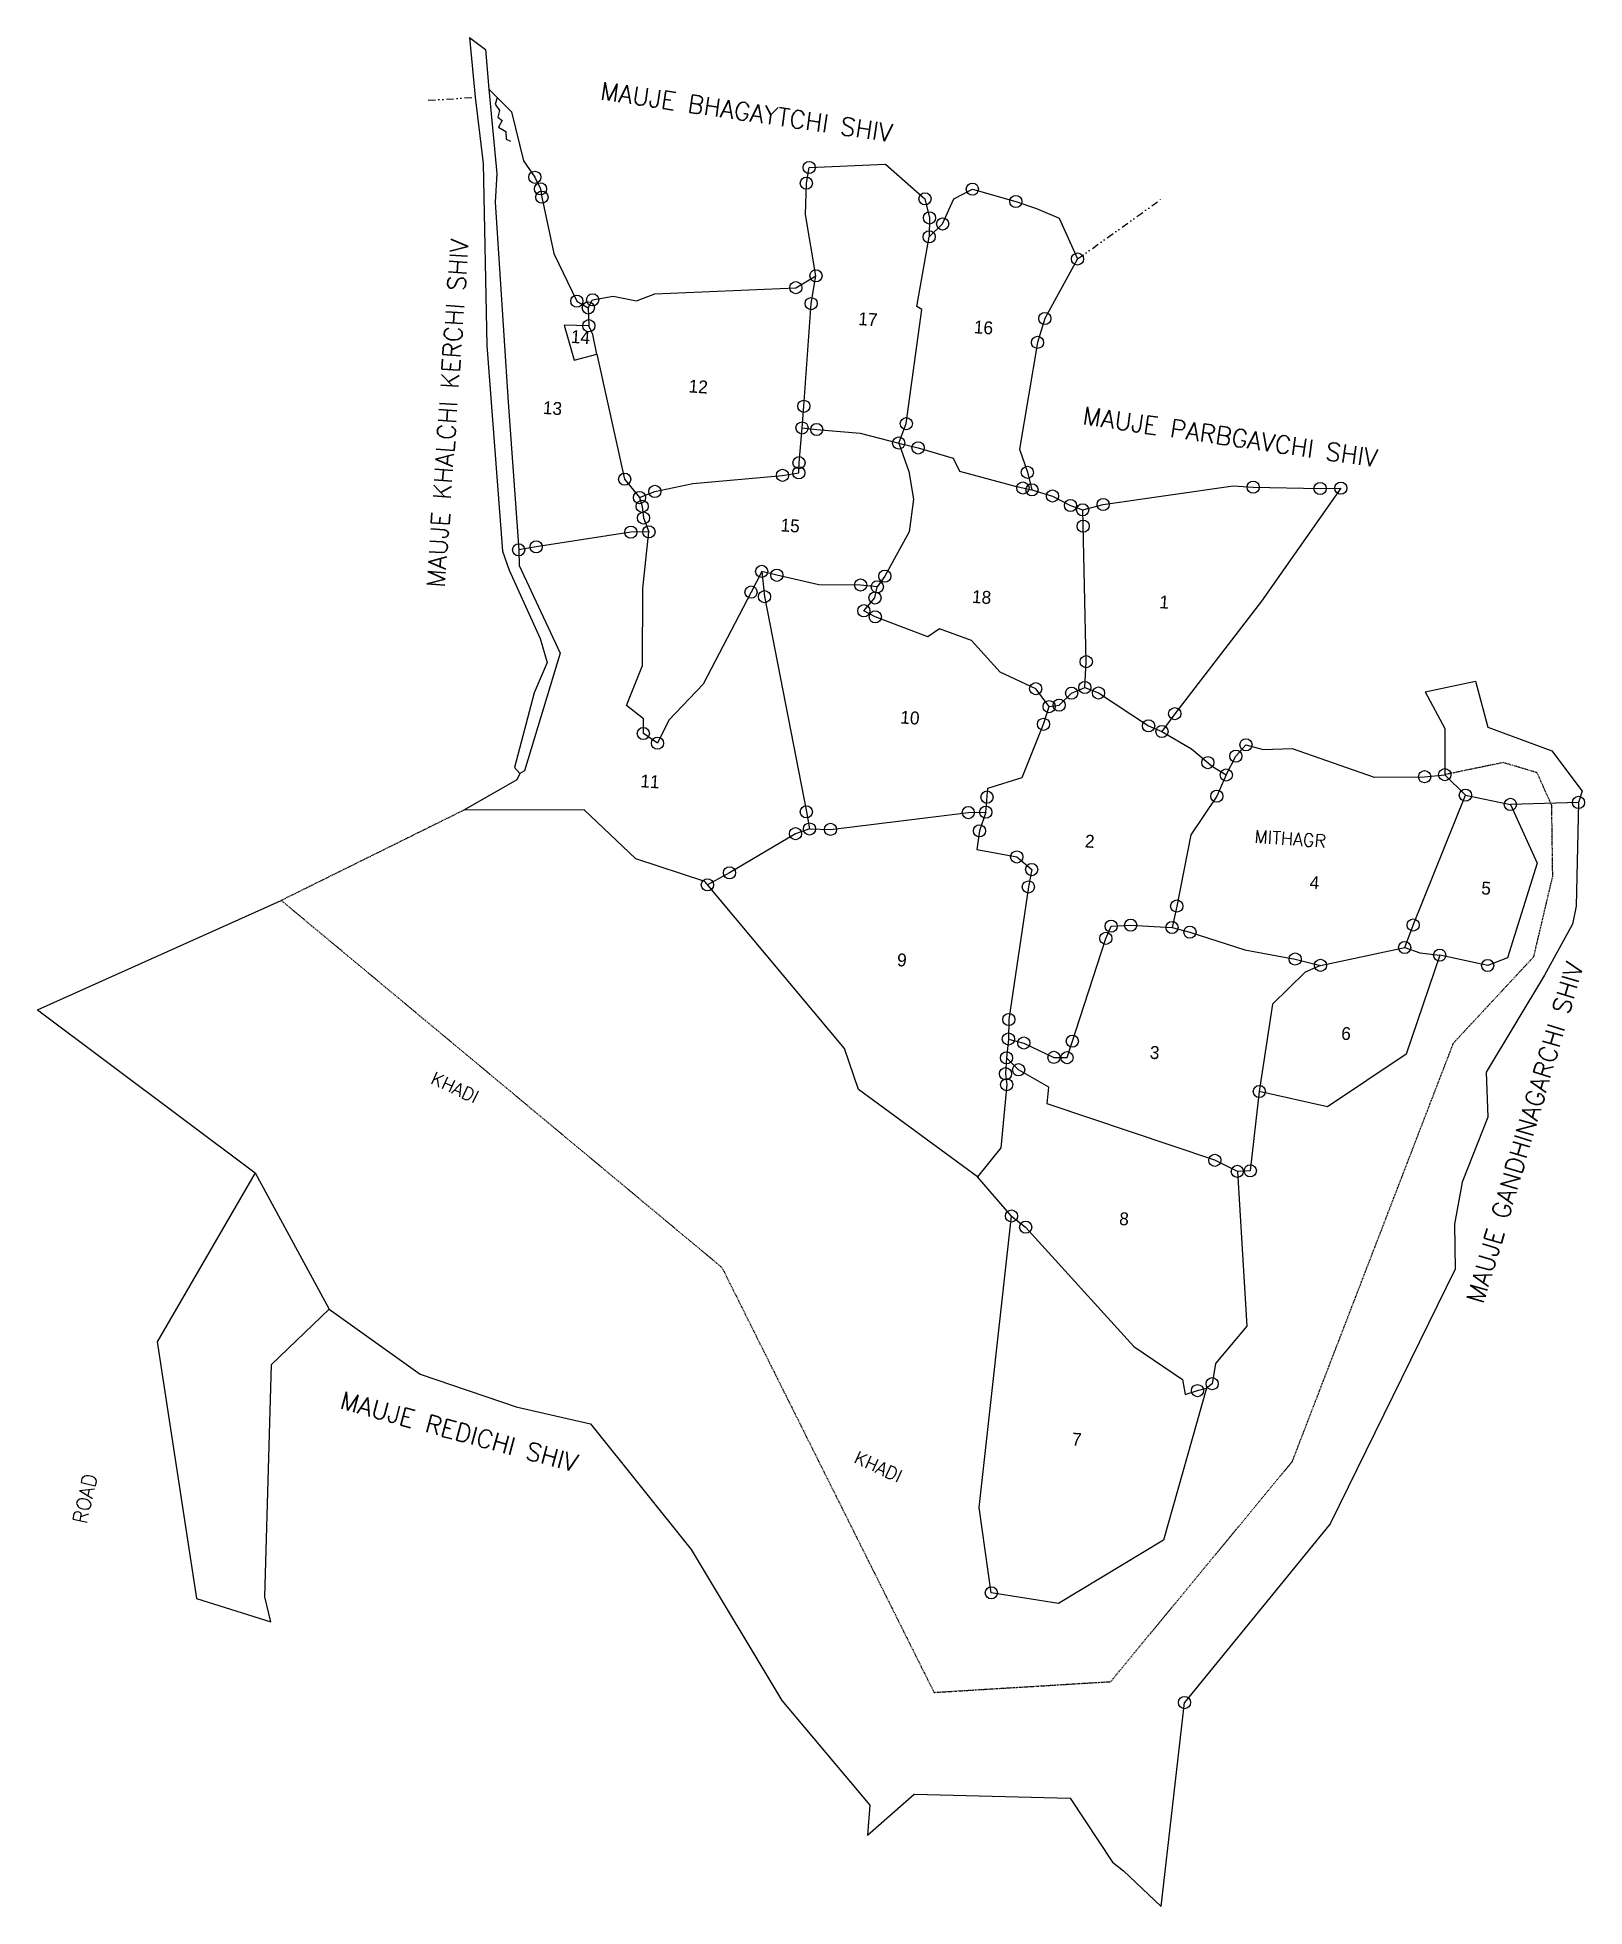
# Model space of a CAD drawing. Header units: metres. Extents: x 357204 to 358282, y 1741907 to 1743209.
import ezdxf

# ---------------------------------------------------------------- set-up
doc = ezdxf.new("R2010")
doc.units = ezdxf.units.M
doc.header["$MEASUREMENT"] = 0
doc.linetypes.add('DASHDOT', pattern=[1, 0.5, -0.25, 0, -0.25])
doc.linetypes.add('DIVIDE', pattern=[1.25, 0.5, -0.25, 0, -0.25, 0, -0.25])
for name, color, linetype in [('OFF', 1, 'Continuous'), ('OTHERS', 1, 'Continuous'), ('POLY_PARCEL', 6, 'Continuous'), ('POLY_ROAD', 30, 'Continuous'), ('POLY_WATER', 4, 'Continuous'), ('TEXT_MAPIN', 7, 'Continuous'), ('TEXT_MAPOUT', 7, 'Continuous'), ('TEXT_PARCEL', 7, 'Continuous'), ('V_BOUND_LINE', 7, 'Continuous'), ('V_BOUND_STREAM_LINE', 7, 'DASHDOT'), ('V_DIVIDE_LINE', 7, 'DIVIDE')]:
    doc.layers.add(name, color=color, linetype=linetype)
doc.styles.get("Standard").update_dxf_attribs({"font": 'simplex.shx'})
doc.styles.add('TEXT_MAP', font='KRDEV050.TTF')

msp = doc.modelspace()

# ---------------------------------------------------------------- linework, layer by layer
for centre in [(357550.9, 1743111.4), (357741.9, 1743118.2), (357554.8, 1743103.3), (357555.8, 1743097.5), (357739.9, 1743107.3), (357822.5, 1743096.4), (357855.5, 1743103.1), (357825.7, 1743083.1), (357885.8, 1743094.5), (357825.4, 1743069.9), (357834.8, 1743078.9), (357928.7, 1743054.5), (357732.6, 1743034.5), (357746.6, 1743042.8), (357580.1, 1743025.1), (357588.1, 1743020.4), (357591.1, 1743026), (357743.3, 1743023.4), (357588.4, 1743008), (357905.9, 1743013), (357900.9, 1742996.4), (357738.2, 1742951.9), (357809.5, 1742939.8), (357736.9, 1742936.8), (357747.1, 1742935.7), (357804.2, 1742926.3), (357817.7, 1742922.9), (357613.4, 1742901.1), (357723.3, 1742903.8), (357734.7, 1742905.5), (357734.8, 1742912.6), (357893.8, 1742905.9), (357623.7, 1742888.3), (357634.4, 1742892.6), (357890.7, 1742895), (357897, 1742893.7), (357911.3, 1742889.4), (358051, 1742895.6), (358097.6, 1742894.6), (358112, 1742894.9), (357625.6, 1742882.2), (357626.5, 1742874.1), (357923.8, 1742882.8), (357932.3, 1742879.8), (357946.6, 1742883.5), (357617.7, 1742864.2), (357630.3, 1742864.4), (357932.6, 1742868.4), (357539.6, 1742851.9), (357551.8, 1742854), (357708.8, 1742836.9), (357701.4, 1742822.5), (357719.3, 1742834.2), (357777.7, 1742827.4), (357789.3, 1742826.1), (357794.5, 1742833.6), (357710.8, 1742819.3), (357779.9, 1742809.5), (357787.7, 1742818.4), (357787.9, 1742805.3), (357934.8, 1742774), (357899.6, 1742755.2), (357915.9, 1742743.7), (357924.6, 1742752.1), (357933.8, 1742756), (357943.3, 1742752.2), (357909, 1742742.7), (357996.4, 1742737.8), (357626.4, 1742724), (357905, 1742730.4), (357978.2, 1742729.3), (357987.5, 1742725.4), (357636.3, 1742717.2), (358038.9, 1742708.2), (358046, 1742716.1), (358019.5, 1742703.7), (358032.3, 1742695.1), (358170.4, 1742693.9), (358184.4, 1742695.3), (357865.7, 1742679.7), (358025.7, 1742680.3), (358198.8, 1742681), (357739.9, 1742669.4), (357852.7, 1742668.9), (357864.8, 1742669.2), (358230.1, 1742674.6), (358277.5, 1742676), (357732.4, 1742654.2), (357742.1, 1742657.5), (357756.7, 1742657.2), (357860.5, 1742656.2), (357686.4, 1742626.9), (357886.4, 1742638), (357896.8, 1742629.2), (357671, 1742618.6), (357894.5, 1742617.1), (357997.8, 1742603.8), (357952.1, 1742589.8), (357965.7, 1742590.5), (357994.5, 1742588.9), (358162.4, 1742590.6), (357948.4, 1742581.3), (358007, 1742585.6), (358156.5, 1742574.9), (358080.3, 1742566.9), (358097.9, 1742562.5), (358180.9, 1742569.6), (358214.3, 1742562.4), (357880.9, 1742524.8), (357880.6, 1742511.2), (357925.1, 1742509.7), (357879.3, 1742498.1), (357891.3, 1742508.4), (357912.3, 1742498.4), (357921.4, 1742498.2), (357878.6, 1742487), (357887.7, 1742489.8), (357879.4, 1742479.4), (358055.3, 1742474.6), (358024.3, 1742426.7), (358040, 1742419), (358049, 1742419.4), (357882.7, 1742387.9), (357892.6, 1742380.1), (358012.3, 1742266.3), (358022.5, 1742271.1), (357868.7, 1742125.5), (358003.2, 1742049)]:
    msp.add_circle(centre, 4.24)
at = {"layer": 'OFF'}
for p, q in [((357505.4, 1743208.8), (357516.5, 1743200.4)), ((358170.7, 1742753.1), (358205.9, 1742760.5)), ((357204.5, 1742531.5), (357374.3, 1742607.7)), ((357204.5, 1742531.5), (357204.5, 1742531.5)), ((357356.1, 1742417.9), (357407.7, 1742323.1)), ((357315.3, 1742121.4), (357367.1, 1742105.2)), ((357987, 1741906.9), (358003.2, 1742049)), ((357987, 1741906.9), (357987, 1741906.9))]:
    msp.add_line(p, q, dxfattribs=at)
at = {"layer": 'OTHERS'}
for p, q in [((357524.7, 1743166.8), (357523.3, 1743162.3)), ((357523.3, 1743162.3), (357526.2, 1743158)), ((357526.2, 1743158), (357525, 1743153.3)), ((357525, 1743153.3), (357528.1, 1743150.9)), ((357528.1, 1743150.9), (357525.6, 1743146.2)), ((357525.6, 1743146.2), (357530.7, 1743143.3)), ((357530.7, 1743143.3), (357531, 1743138)), ((357531, 1743138), (357533.8, 1743136.5)), ((358277.5, 1742676), (358230.1, 1742674.6))]:
    msp.add_line(p, q, dxfattribs=at)
at = {"layer": 'POLY_PARCEL'}
for p, q in [((357816.8, 1743021.3), (357825.4, 1743069.9)), ((357743.3, 1743023.4), (357746.6, 1743042.8)), ((357738.2, 1742951.9), (357743.3, 1743023.4)), ((357820.3, 1743019.2), (357816.8, 1743021.3)), ((357588.4, 1743008), (357571.3, 1743008.4)), ((357571.3, 1743008.4), (357578.3, 1742984)), ((357588.1, 1743020.4), (357588.4, 1743008)), ((357809.5, 1742939.8), (357820.3, 1743019.2)), ((357591.3, 1743001.9), (357588.4, 1743008)), ((357594.1, 1742988.2), (357591.3, 1743001.9)), ((357578.3, 1742984), (357594.1, 1742988.2)), ((357594.1, 1742988.2), (357613.4, 1742901.1)), ((357736.9, 1742936.8), (357738.2, 1742951.9)), ((357734.8, 1742912.6), (357736.9, 1742936.8)), ((357736.9, 1742936.8), (357747.1, 1742935.7)), ((357747.1, 1742935.7), (357777.3, 1742933.1)), ((357777.3, 1742933.1), (357804.2, 1742926.3)), ((357804.2, 1742926.3), (357809.5, 1742939.8)), ((357804.2, 1742926.3), (357817.7, 1742922.9)), ((357804.2, 1742926.3), (357811.2, 1742906.4)), ((357817.7, 1742922.9), (357842.2, 1742915.8)), ((357723.3, 1742903.8), (357734.7, 1742905.5)), ((357734.7, 1742905.5), (357734.8, 1742912.6)), ((357811.2, 1742906.4), (357814.4, 1742887.1)), ((357842.2, 1742915.8), (357846.6, 1742906.6)), ((357846.6, 1742906.6), (357885.2, 1742896.2)), ((357613.4, 1742901.1), (357623.7, 1742888.3)), ((357623.7, 1742888.3), (357634.4, 1742892.6)), ((357634.4, 1742892.6), (357660.8, 1742898)), ((357660.8, 1742898), (357723.3, 1742903.8)), ((357885.2, 1742896.2), (357897, 1742893.7)), ((357623.7, 1742888.3), (357625.6, 1742882.2)), ((357625.6, 1742882.2), (357626.5, 1742874.1)), ((357814.4, 1742887.1), (357811.4, 1742864.5)), ((357934.8, 1742774), (357932.3, 1742879.8)), ((357626.5, 1742874.1), (357630.3, 1742864.4)), ((357551.8, 1742854), (357539.6, 1742851.9)), ((357617.7, 1742864.2), (357551.8, 1742854)), ((357630.3, 1742864.4), (357617.7, 1742864.2)), ((357626, 1742824.9), (357630.3, 1742864.4)), ((357811.4, 1742864.5), (357794.5, 1742833.6)), ((357708.8, 1742836.9), (357701.4, 1742822.5)), ((357708.8, 1742836.9), (357710.8, 1742819.3)), ((357719.3, 1742834.2), (357708.8, 1742836.9)), ((357748.5, 1742827.5), (357719.3, 1742834.2)), ((357777.7, 1742827.4), (357748.5, 1742827.5)), ((357789.3, 1742826.1), (357777.7, 1742827.4)), ((357787.7, 1742818.4), (357789.3, 1742826.1)), ((357794.5, 1742833.6), (357789.3, 1742826.1)), ((357625.9, 1742771.4), (357626, 1742824.9)), ((357701.4, 1742822.5), (357668, 1742758.4)), ((357710.8, 1742819.3), (357739.9, 1742669.4)), ((357779.9, 1742809.5), (357787.7, 1742818.4)), ((357787.9, 1742805.3), (357779.9, 1742809.5)), ((357824.5, 1742791.4), (357787.9, 1742805.3)), ((357832.7, 1742796.9), (357824.5, 1742791.4)), ((357855, 1742788.7), (357832.7, 1742796.9)), ((357874.9, 1742766.6), (357855, 1742788.7)), ((357933.8, 1742756), (357934.8, 1742774)), ((357614.7, 1742743.4), (357625.9, 1742771.4)), ((357899.6, 1742755.2), (357874.9, 1742766.6)), ((357668, 1742758.4), (357644.2, 1742733.2)), ((357909, 1742742.7), (357899.6, 1742755.2)), ((357915.9, 1742743.7), (357924.6, 1742752.1)), ((357924.6, 1742752.1), (357933.8, 1742756)), ((357933.8, 1742756), (357943.3, 1742752.2)), ((357943.3, 1742752.2), (357978.2, 1742729.3)), ((357626.6, 1742734.1), (357614.7, 1742743.4)), ((357905, 1742730.4), (357909, 1742742.7)), ((357909, 1742742.7), (357915.9, 1742743.7)), ((357626.4, 1742724), (357626.6, 1742734.1)), ((357636.3, 1742717.2), (357626.4, 1742724)), ((357644.2, 1742733.2), (357636.3, 1742717.2)), ((357890.1, 1742693.4), (357905, 1742730.4)), ((357978.2, 1742729.3), (357987.5, 1742725.4)), ((357864.8, 1742669.2), (357866.2, 1742685.8)), ((357866.2, 1742685.8), (357890.1, 1742693.4)), ((357866.2, 1742685.8), (357866.2, 1742685.8)), ((358032.3, 1742695.1), (358025.7, 1742680.3)), ((358025.7, 1742680.3), (358007.5, 1742653.5)), ((358162.4, 1742590.6), (358198.8, 1742681)), ((357742.1, 1742657.5), (357732.4, 1742654.2)), ((357739.9, 1742669.4), (357742.1, 1742657.5)), ((357742.1, 1742657.5), (357756.7, 1742657.2)), ((357756.7, 1742657.2), (357852.7, 1742668.9)), ((357852.7, 1742668.9), (357864.8, 1742669.2)), ((357864.8, 1742669.2), (357860.5, 1742656.2)), ((357732.4, 1742654.2), (357686.4, 1742626.9)), ((357860.5, 1742656.2), (357858.7, 1742643.1)), ((358007.5, 1742653.5), (357997.8, 1742603.8)), ((357858.7, 1742643.1), (357886.4, 1742638)), ((357886.4, 1742638), (357896.8, 1742629.2)), ((357686.4, 1742626.9), (357671, 1742618.6)), ((357896.8, 1742629.2), (357894.5, 1742617.1)), ((357894.5, 1742617.1), (357880.9, 1742524.8)), ((357997.8, 1742603.8), (357994.5, 1742588.9)), ((357921.4, 1742498.2), (357948.4, 1742581.3)), ((357948.4, 1742581.3), (357952.1, 1742589.8)), ((357952.1, 1742589.8), (357965.7, 1742590.5)), ((357965.7, 1742590.5), (357994.5, 1742588.9)), ((357994.5, 1742588.9), (358007, 1742585.6)), ((358007, 1742585.6), (358045.1, 1742573.2)), ((358156.5, 1742574.9), (358162.4, 1742590.6)), ((358045.1, 1742573.2), (358080.3, 1742566.9)), ((358080.3, 1742566.9), (358097.9, 1742562.5)), ((358097.9, 1742562.5), (358156.5, 1742574.9)), ((358156.5, 1742574.9), (358167.1, 1742571.2)), ((358167.1, 1742571.2), (358180.9, 1742569.6)), ((358087.2, 1742557.7), (358064.5, 1742535.5)), ((358097.9, 1742562.5), (358087.2, 1742557.7)), ((358064.5, 1742535.5), (358055.3, 1742474.6)), ((357880.9, 1742524.8), (357880.6, 1742511.2)), ((357880.6, 1742511.2), (357879.3, 1742498.1)), ((357880.6, 1742511.2), (357891.3, 1742508.4)), ((357891.3, 1742508.4), (357912.3, 1742498.4)), ((357879.3, 1742498.1), (357878.6, 1742487)), ((357887.7, 1742489.8), (357879.3, 1742498.1)), ((357908.8, 1742477.6), (357887.7, 1742489.8)), ((357912.3, 1742498.4), (357921.4, 1742498.2)), ((357879.4, 1742479.4), (357875.4, 1742435.3)), ((357878.6, 1742487), (357879.4, 1742479.4)), ((357907.5, 1742466), (357908.8, 1742477.6)), ((358024.3, 1742426.7), (357907.5, 1742466)), ((357875.4, 1742435.3), (357859.1, 1742415.2)), ((358040, 1742419), (358024.3, 1742426.7)), ((357882.7, 1742387.9), (357892.6, 1742380.1)), ((357892.6, 1742380.1), (357968, 1742297)), ((357968, 1742297), (358001.9, 1742274.1)), ((358001.9, 1742274.1), (358003.7, 1742263.5)), ((358003.7, 1742263.5), (358012.3, 1742266.3)), ((358012.3, 1742266.3), (358018.6, 1742267.9))]:
    msp.add_line(p, q, dxfattribs=at)
at = {"layer": 'POLY_ROAD'}
for p, q in [((357518.8, 1743172.8), (357524.4, 1743114)), ((357524.4, 1743114), (357523.3, 1743094.1)), ((357523.3, 1743094.1), (357532.4, 1742954.8)), ((357532.4, 1742954.8), (357539.6, 1742851.9)), ((357539.6, 1742851.9), (357539.9, 1742841)), ((357539.9, 1742841), (357568.6, 1742780)), ((357568.6, 1742780), (357543.7, 1742698)), ((357543.7, 1742698), (357540.5, 1742696.1)), ((357356.1, 1742417.9), (357287.9, 1742300.2)), ((357367.5, 1742284.6), (357407.7, 1742323.1)), ((357287.9, 1742300.2), (357315.3, 1742121.4)), ((357362.8, 1742122.7), (357367.5, 1742284.6)), ((357367.1, 1742105.2), (357362.8, 1742122.7))]:
    msp.add_line(p, q, dxfattribs=at)
at = {"layer": 'POLY_WATER'}
for p, q in [((358170.7, 1742753.1), (358184.5, 1742727.5)), ((358205.9, 1742760.5), (358214.3, 1742728.5)), ((358184.5, 1742727.5), (358184.4, 1742695.3)), ((358214.3, 1742728.5), (358259, 1742711.9)), ((358259, 1742711.9), (358280.1, 1742683.8)), ((358184.4, 1742695.3), (358198.8, 1742681)), ((358280.1, 1742683.8), (358277.5, 1742676)), ((357585.3, 1742670.9), (357501.5, 1742670.6)), ((357621.2, 1742636.7), (357585.3, 1742670.9)), ((358198.8, 1742681), (358230.1, 1742674.6)), ((358230.1, 1742674.6), (358248.7, 1742633.6)), ((358277.5, 1742676), (358276, 1742603.7)), ((357669.2, 1742620.8), (357621.2, 1742636.7)), ((358248.7, 1742633.6), (358228, 1742567.8)), ((357766.5, 1742504.5), (357669.2, 1742620.8)), ((358276, 1742603.7), (358273.3, 1742591.1)), ((358273.3, 1742591.1), (358253.9, 1742555.7)), ((358180.9, 1742569.6), (358157.6, 1742500.6)), ((358214.3, 1742562.4), (358180.9, 1742569.6)), ((358228, 1742567.8), (358214.3, 1742562.4)), ((358253.9, 1742555.7), (358213.3, 1742488)), ((357204.5, 1742531.5), (357356.1, 1742417.9)), ((357776.2, 1742476), (357766.5, 1742504.5)), ((358157.6, 1742500.6), (358102.7, 1742463.9)), ((358213.3, 1742488), (358214.4, 1742456.8)), ((357859.1, 1742415.2), (357776.2, 1742476)), ((358055.3, 1742474.6), (358049, 1742419.4)), ((358102.7, 1742463.9), (358055.3, 1742474.6)), ((358214.4, 1742456.8), (358196.6, 1742411.4)), ((357882.7, 1742387.9), (357859.1, 1742415.2)), ((358049, 1742419.4), (358040, 1742419)), ((358040, 1742419), (358046.5, 1742311.1)), ((358196.6, 1742411.4), (358191.1, 1742382.3)), ((357860.3, 1742184.8), (357882.7, 1742387.9)), ((358191.1, 1742382.3), (358191.7, 1742351)), ((358191.7, 1742351), (358104.7, 1742173.4)), ((357407.7, 1742323.1), (357471, 1742277.8)), ((358046.5, 1742311.1), (358024.7, 1742285.2)), ((358024.7, 1742285.2), (358022.5, 1742271.1)), ((357471, 1742277.8), (357537.8, 1742254.9)), ((358018.6, 1742267.9), (357988.6, 1742162.1)), ((358022.5, 1742271.1), (358018.6, 1742267.9)), ((357537.8, 1742254.9), (357589.7, 1742243.2)), ((357589.7, 1742243.2), (357659.7, 1742155.6)), ((357868.7, 1742125.5), (357860.3, 1742184.8)), ((357988.6, 1742162.1), (357915.5, 1742118)), ((358104.7, 1742173.4), (358003.2, 1742049)), ((357659.7, 1742155.6), (357722.9, 1742050.4)), ((357915.5, 1742118), (357868.7, 1742125.5)), ((357722.9, 1742050.4), (357784, 1741977.6)), ((357782.5, 1741956.6), (357814.9, 1741985.2)), ((357814.9, 1741985.2), (357923.7, 1741982.4)), ((357923.7, 1741982.4), (357953, 1741937.9)), ((357784, 1741977.6), (357782.5, 1741956.6)), ((357953, 1741937.9), (357960.7, 1741931.8)), ((357960.7, 1741931.8), (357987, 1741906.9))]:
    msp.add_line(p, q, dxfattribs=at)
at = {"layer": 'V_BOUND_LINE'}
for p, q in [((357505.4, 1743208.8), (357509.2, 1743167.1)), ((357516.5, 1743200.4), (357518.8, 1743172.8)), ((357509.2, 1743167.1), (357514.9, 1743120.9)), ((357518.8, 1743172.8), (357534.6, 1743156.9)), ((357534.6, 1743156.9), (357543, 1743122.8)), ((357514.9, 1743120.9), (357517.5, 1742994.2)), ((357543, 1743122.8), (357550.9, 1743111.4)), ((357739.9, 1743107.3), (357741.9, 1743118.2)), ((357741.9, 1743118.2), (357794.9, 1743120.5)), ((357794.9, 1743120.5), (357822.5, 1743096.4)), ((357550.9, 1743111.4), (357554.8, 1743103.3)), ((357554.8, 1743103.3), (357555.8, 1743097.5)), ((357739.4, 1743085.5), (357739.9, 1743107.3)), ((357842.7, 1743096.5), (357855.5, 1743103.1)), ((357855.5, 1743103.1), (357885.8, 1743094.5)), ((357555.8, 1743097.5), (357564.1, 1743058.2)), ((357822.5, 1743096.4), (357825.7, 1743083.1)), ((357834.8, 1743078.9), (357842.7, 1743096.5)), ((357885.8, 1743094.5), (357900.1, 1743089.6)), ((357900.1, 1743089.6), (357916, 1743082.9)), ((357746.6, 1743042.8), (357739.4, 1743085.5)), ((357825.7, 1743083.1), (357825.4, 1743069.9)), ((357825.4, 1743069.9), (357834.8, 1743078.9)), ((357916, 1743082.9), (357928.7, 1743054.5)), ((357564.1, 1743058.2), (357580.1, 1743025.1)), ((357928.7, 1743054.5), (357905.9, 1743013)), ((357634.3, 1743030.3), (357732.6, 1743034.5)), ((357732.6, 1743034.5), (357746.6, 1743042.8)), ((357580.1, 1743025.1), (357588.1, 1743020.4)), ((357588.1, 1743020.4), (357591.1, 1743026)), ((357591.1, 1743026), (357605.5, 1743028.6)), ((357605.5, 1743028.6), (357621.6, 1743025.4)), ((357621.6, 1743025.4), (357634.3, 1743030.3)), ((357905.9, 1743013), (357900.9, 1742996.4)), ((357900.9, 1742996.4), (357888.4, 1742922.1)), ((357517.5, 1742994.2), (357528.4, 1742851)), ((357888.4, 1742922.1), (357893.8, 1742905.9)), ((357893.8, 1742905.9), (357897, 1742893.7)), ((357897, 1742893.7), (357911.3, 1742889.4)), ((357946.6, 1742883.5), (358037.2, 1742896.5)), ((358037.2, 1742896.5), (358051, 1742895.6)), ((358051, 1742895.6), (358097.6, 1742894.6)), ((358112, 1742894.9), (358056.8, 1742816.2)), ((358097.6, 1742894.6), (358112, 1742894.9)), ((357911.3, 1742889.4), (357923.8, 1742882.8)), ((357923.8, 1742882.8), (357932.3, 1742879.8)), ((357932.3, 1742879.8), (357946.6, 1742883.5)), ((357528.4, 1742851), (357532.9, 1742837.8)), ((357532.9, 1742837.8), (357554.5, 1742790.2)), ((358056.8, 1742816.2), (357996.4, 1742737.8)), ((357554.5, 1742790.2), (357559.5, 1742773.5)), ((357559.5, 1742773.5), (357550.4, 1742752.4)), ((357550.4, 1742752.4), (357536.6, 1742700.2)), ((357996.4, 1742737.8), (357987.5, 1742725.4)), ((357987.5, 1742725.4), (358008, 1742713.4)), ((358008, 1742713.4), (358022.7, 1742701)), ((358038.9, 1742708.2), (358046, 1742716.1)), ((358046, 1742716.1), (358058, 1742712.9)), ((358058, 1742712.9), (358078.2, 1742713.6)), ((358078.2, 1742713.6), (358135.3, 1742693.5)), ((357536.6, 1742700.2), (357540.5, 1742696.1)), ((357540.5, 1742696.1), (357538.3, 1742691.6)), ((358022.7, 1742701), (358032.3, 1742695.1)), ((358032.3, 1742695.1), (358038.9, 1742708.2)), ((357538.3, 1742691.6), (357501.5, 1742670.6)), ((358135.3, 1742693.5), (358170.4, 1742693.9)), ((358170.4, 1742693.9), (358184.4, 1742695.3))]:
    msp.add_line(p, q, dxfattribs=at)
at = {"layer": 'V_BOUND_STREAM_LINE'}
for p, q in [((358225, 1742703.7), (358184.4, 1742695.3)), ((358248.7, 1742696.7), (358225, 1742703.7)), ((358258.9, 1742673.9), (358248.7, 1742696.7)), ((357501.5, 1742670.6), (357374.3, 1742607.7)), ((358259.6, 1742624.5), (358258.9, 1742673.9)), ((358246.4, 1742568.5), (358259.6, 1742624.5)), ((357374.3, 1742607.7), (357681.1, 1742352.1)), ((358190.5, 1742508.4), (358246.4, 1742568.5)), ((358078.3, 1742217), (358190.5, 1742508.4)), ((357681.1, 1742352.1), (357828.8, 1742056.1)), ((357951.8, 1742063.6), (358078.3, 1742217)), ((357828.8, 1742056.1), (357951.8, 1742063.6))]:
    msp.add_line(p, q, dxfattribs=at)
at = {"layer": 'V_DIVIDE_LINE', "ltscale": 10}
for p, q in [((357476.6, 1743165), (357509.2, 1743167.1)), ((357928.7, 1743054.5), (357987.2, 1743096.3))]:
    msp.add_line(p, q, dxfattribs=at)

# ---------------------------------------------------------------- texts
at = {"layer": 'TEXT_MAPIN'}
for s, rotation, p in [('MITHAGR', 356.0937, (358051.6, 1742647.9)), ('KHADI', 335.3003, (357477.5, 1742480.5)), ('KHADI', 335.3003, (357772.3, 1742216.4))]:
    msp.add_text(s, height=8.97, rotation=rotation, dxfattribs=at).set_placement(p)
at = {"layer": 'TEXT_MAPOUT'}
for s, height, rotation, p in [('MAUJE BHAGAYTCHI SHIV', 12.457, 351.6576, (357595.9, 1743165.7)), ('MAUJE KHALCHI KERCHI SHIV', 12.457, 86.0448, (357488, 1742825.2)), ('MAUJE PARBGAVCHI SHIV', 12.457, 351.6576, (357931.7, 1742939.5)), ('MAUJE GANDHINAGARCHI SHIV', 12.457, 73.5023, (358211.1, 1742326)), ('MAUJE REDICHI SHIV', 12.457, 344.7539, (357414.3, 1742254.1)), ('ROAD', 9.97, 77.2723, (357238.7, 1742172.9))]:
    msp.add_text(s, height=height, rotation=rotation, dxfattribs=at).set_placement(p)
at = {"layer": 'TEXT_PARCEL', "style": 'TEXT_MAP'}
for s, p in [('17', (357775.8, 1743008.5)), ('16', (357856.3, 1743002.8)), ('14', (357575.7, 1742996.1)), ('12', (357657.7, 1742961.6)), ('13', (357556.2, 1742946.6)), ('15', (357721.7, 1742864.8)), ('18', (357855, 1742815)), ('1', (357985.5, 1742811.3)), ('10', (357805.1, 1742731)), ('11', (357624.1, 1742686.6)), ('2', (357933.6, 1742644.7)), ('4', (358090.1, 1742615.9)), ('5', (358209.6, 1742612)), ('9', (357802.8, 1742562)), ('6', (358112.1, 1742510.8)), ('3', (357978.8, 1742497.5)), ('8', (357957.5, 1742381.7)), ('7', (357924.6, 1742228.1))]:
    msp.add_text(s, height=8.97, rotation=356.0937, dxfattribs=at).set_placement(p)

doc.saveas('drawing.dxf')
